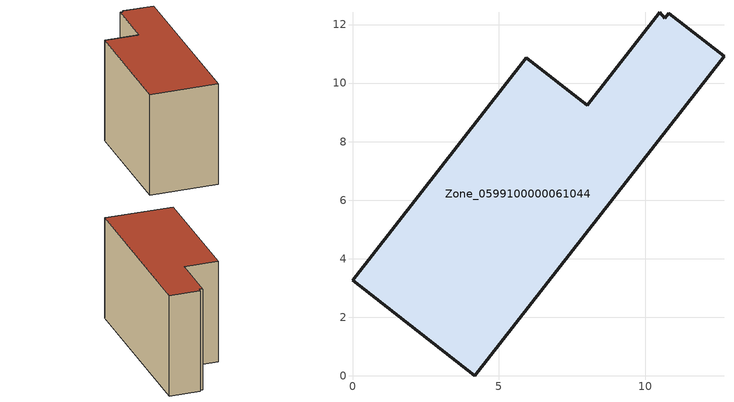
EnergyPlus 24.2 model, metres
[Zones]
Zone_0599100000061044
 floor ground (C_G): 0,3.26 5.94,10.87 8.02,9.24 10.5,12.42 10.67,12.22 10.81,12.38 12.69,10.91 4.17,0 z4.06
 wall outside (C_F): 5.94,10.87 0,3.26 4.17,0 12.69,10.91 10.81,12.38 10.67,12.22 10.5,12.42 8.02,9.24 5.94,10.87 z4.06:12.16
 roof outside (C_R): 12.69,10.91 10.81,12.38 10.67,12.22 10.5,12.42 8.02,9.24 5.94,10.87 0,3.26 4.17,0 z12.16
[BUILDING]
Pand.0599100000061044: North Axis=0; Terrain=City; Loads Convergence Tolerance Value=0.04; Temperature Convergence Tolerance Value=0.4; Solar Distribution=FullExterior; Maximum Number of Warmup Days=25; Minimum Number of Warmup Days=1
[Site:Location]
Rotterdam.The.Hague.AP_ZH_NLD Design_Conditions: Latitude=51.96; Longitude=4.45; Time Zone=1; Elevation=-4.5
[SITE:GROUNDTEMPERATURE:BUILDINGSURFACE]
18, 18, 18, 18, 18, 18, 18, 18, 18, 18, 18, 18
[MATERIAL] Thermal Absorptance=0.9; Solar Absorptance=0.7; Visible Absorptance=0.7
Name | Roughness | Thickness | Conductivity | Density | Specific Heat
G.TI.1975-1991 | MediumSmooth | 0.15 | 0.288461 | 540 | 1210
F.TI.1975-1991 | Rough | 0.3 | 0.230769 | 1920 | 840
R.TI.1975-1991 | MediumRough | 0.2 | 0.153846 | 1500 | 1000
[CONSTRUCTION]
C_G: G.TI.1975-1991
C_F: F.TI.1975-1991
C_R: R.TI.1975-1991
[ZONE]
Zone_0599100000061044: Type=1; Multiplier=1; Ceiling Height=Autocalculate; Volume=Autocalculate; Floor Area=autocalculate; Part of Total Floor Area=Yes
[ZONEINFILTRATION:DESIGNFLOWRATE]
Infil_Zone_0599100000061044: Zone or ZoneList or Space or SpaceList=Zone_0599100000061044; Schedule=AlwaysOn; Design Flow Rate Calculation Method=Flow/Area; Flow Rate per Floor Area=0.003; Constant Term Coefficient=1; Temperature Term Coefficient=0; Velocity Term Coefficient=0; Velocity Squared Term Coefficient=0
[HVACTEMPLATE:ZONE:IDEALLOADSAIRSYSTEM]
Zone_0599100000061044: Maximum Heating Supply Air Temperature=50; Minimum Cooling Supply Air Temperature=13; Maximum Heating Supply Air Humidity Ratio=0.0156; Minimum Cooling Supply Air Humidity Ratio=0.0077; Heating Limit=NoLimit; Cooling Limit=NoLimit; Dehumidification Control Type=ConstantSensibleHeatRatio; Cooling Sensible Heat Ratio=0.7; Dehumidification Setpoint=60; Humidification Control Type=None; Humidification Setpoint=30; Outdoor Air Method=None; Outdoor Air Flow Rate per Person=0.00944; Outdoor Air Flow Rate per Zone Floor Area=0; Outdoor Air Flow Rate per Zone=0; Demand Controlled Ventilation Type=None; Outdoor Air Economizer Type=NoEconomizer; Heat Recovery Type=None; Sensible Heat Recovery Effectiveness=0.7; Latent Heat Recovery Effectiveness=0.65
[ZONECONTROL:THERMOSTAT]
ThermostatControl_Zone_0599100000061044: Zone or ZoneList=Zone_0599100000061044; Control Type Schedule=DualSetpointControlType; Control 1=Thermostat_Zone_0599100000061044; Temperature Difference Between Cutout And Setpoint=0
[THERMOSTATSETPOINT:DUALSETPOINT]
Thermostat_Zone_0599100000061044: Heating Setpoint Temperature Schedule=HeatingSetpoint_Zone_0599100000061044; Cooling Setpoint Temperature Schedule=CoolingSetpoint_Zone_0599100000061044
[SCHEDULE:COMPACT]
HeatingSetpoint_Zone_0599100000061044: Through: 12/31, For: AllDays, Until: 24:00, 21
CoolingSetpoint_Zone_0599100000061044: Through: 12/31, For: AllDays, Until: 24:00, 24
DualSetpointControlType: Through: 12/31, For: AllDays, Until: 24:00, 4
AlwaysOn: Through: 12/31, For: AllDays, Until: 24:00, 1
